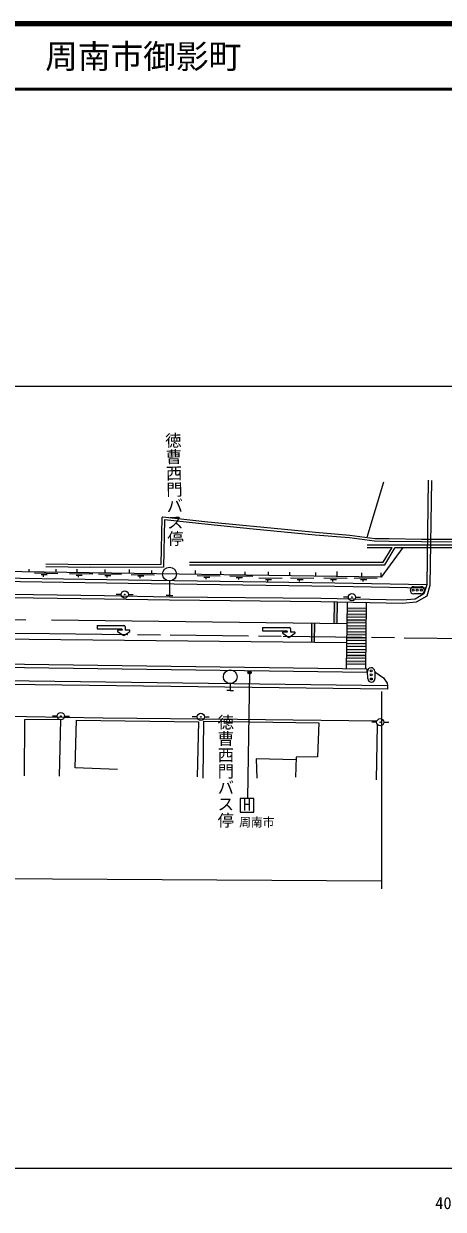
# Model space of a CAD drawing. Units: millimetres at full size, sheet at 1:1000; details may follow other scales. Extents: x 40000 to 680000, y 20000 to 380000.
# Drawn here: x 401736 to 465955, y 198715 to 380000 of the extents above; entities that cross this region are included whole.
import ezdxf
from ezdxf.enums import TextEntityAlignment as Align

# ---------------------------------------------------------------- set-up
doc = ezdxf.new("R2010")
doc.units = ezdxf.units.MM
doc.header["$LTSCALE"] = 1000
doc.linetypes.add('CHAIN', pattern=[18.5, 12, -1.5, 3.5, -1.5])
for name, color, linetype, lineweight in [('M-BGD', 7, 'Continuous', 25), ('M-BGD-EXST', 7, 'Continuous', 25), ('M-BMK', 2, 'CHAIN', 13), ('M-STR-HTXT', 7, 'Continuous', 13), ('M-STR-STRC', 7, 'Continuous', 25), ('M-TTL', 2, 'Continuous', 140), ('M-TTL-BAND', 7, 'Continuous', 25), ('M-TTL-LINE', 7, 'Continuous', 50)]:
    doc.layers.add(name, color=color, linetype=linetype, lineweight=lineweight)
doc.layers.add('M-BMK-HTXT', color=7, linetype='Continuous')
doc.layers.add('M-TTL-TXT', color=7, linetype='Continuous')
doc.styles.add('@ＭＳ ゴシック', font='')
doc.styles.add('ＭＳ ゴシック', font='')
doc.styles.get('@ＭＳ ゴシック').set_extended_font_data('@MS Gothic')
doc.styles.get('ＭＳ ゴシック').set_extended_font_data('MS Gothic')

msp = doc.modelspace()

# ---------------------------------------------------------------- hatches: boundary and pattern name
at = {"layer": 'M-BGD'}
h = msp.add_hatch(color=256, dxfattribs=at)
edge = h.paths.add_edge_path()
edge.add_ellipse((417203, 292733), major_axis=(-49.2, -9), ratio=1, start_angle=169.62401, end_angle=-10.37599)
h = msp.add_hatch(color=256, dxfattribs=at)
edge = h.paths.add_edge_path()
edge.add_ellipse((451973, 292310), major_axis=(-49.2, -9), ratio=1, start_angle=169.62401, end_angle=-10.37599)
h = msp.add_hatch(color=256, dxfattribs=at)
edge = h.paths.add_edge_path()
edge.add_ellipse((407424, 274113), major_axis=(-49.2, -9), ratio=1, start_angle=169.62401, end_angle=-10.37599)
h = msp.add_hatch(color=256, dxfattribs=at)
edge = h.paths.add_edge_path()
edge.add_ellipse((428841, 274004), major_axis=(-49.2, -9), ratio=1, start_angle=169.62401, end_angle=-10.37599)
h = msp.add_hatch(color=256, dxfattribs=at)
edge = h.paths.add_edge_path()
edge.add_ellipse((456303, 273187), major_axis=(-49.2, -9), ratio=1, start_angle=169.62401, end_angle=-10.37599)
at = {"layer": 'M-BGD-EXST'}
msp.add_hatch(color=256, dxfattribs=at).paths.add_polyline_path([(436564, 280795, 1), (436064, 280795, 1)])
at = {"layer": 'M-STR-STRC'}
for points in [[(449776, 291538), (449326, 291547), (449267, 288328), (449717, 288323)], [(454160, 290625), (451210, 290665), (451204, 290215), (454154, 290175)], [(446242, 288363), (445792, 288368), (445758, 285418), (446208, 285413)], [(454135, 288825), (451185, 288866), (451179, 288416), (454129, 288375)], [(454147, 289725), (451198, 289766), (451192, 289316), (454141, 289275)], [(454110, 287025), (451161, 287066), (451155, 286616), (454104, 286575)], [(454123, 287925), (451173, 287966), (451167, 287516), (454117, 287475)], [(454086, 285226), (451136, 285266), (451130, 284816), (454080, 284776)], [(454098, 286125), (451148, 286166), (451142, 285716), (454092, 285675)], [(454061, 283426), (451111, 283466), (451105, 283016), (454055, 282976)], [(454073, 284326), (451124, 284366), (451118, 283916), (454067, 283876)], [(454049, 282526), (451099, 282566), (451093, 282116), (454043, 282076)]]:
    msp.add_hatch(color=256, dxfattribs=at).paths.add_polyline_path(points)
h = msp.add_hatch(color=256, dxfattribs=at)
edge = h.paths.add_edge_path()
edge.add_line((416787, 287367), (416787, 287267))
h = msp.add_hatch(color=256, dxfattribs=at)
edge = h.paths.add_edge_path()
edge.add_line((442076, 287069), (442076, 286969))

# ---------------------------------------------------------------- linework, layer by layer
at = {"layer": 'M-BGD'}
for p, q in [((456811, 309897), (454234, 301419)), ((454315, 299931), (458129, 299927)), ((402565, 296171), (402565, 296588)), ((403403, 296010), (406938, 295958)), ((404388, 295761), (405331, 295761)), ((404709, 295761), (404709, 295440)), ((406713, 296109), (406713, 296613)), ((408760, 295936), (412295, 295884)), ((409745, 295687), (410688, 295687)), ((409899, 296062), (409899, 296613)), ((410066, 295687), (410066, 295366)), ((413163, 295877), (416699, 295825)), ((414148, 295629), (415092, 295629)), ((414227, 295998), (414227, 296562)), ((414469, 295629), (414469, 295307)), ((417951, 295942), (417951, 296562)), ((418199, 295803), (421734, 295751)), ((419184, 295555), (420127, 295555)), ((419505, 295555), (419505, 295233)), ((421369, 295892), (421369, 296395)), ((428050, 295793), (428050, 296370)), ((428295, 295613), (431830, 295561)), ((431893, 295736), (431893, 296216)), ((433287, 295569), (436822, 295517)), ((435614, 295681), (435614, 296165)), ((439188, 295628), (439188, 296177)), ((442474, 295579), (442474, 296126)), ((446439, 295520), (446439, 296075)), ((449715, 295472), (449715, 296253)), ((453483, 295416), (453483, 296051)), ((456438, 295372), (456438, 296015)), ((424051, 294802), (424051, 292594)), ((429280, 295364), (430223, 295364)), ((429601, 295364), (429601, 295043)), ((434272, 295320), (435215, 295320)), ((434593, 295320), (434593, 294999)), ((437747, 295276), (441282, 295224)), ((438732, 295027), (439675, 295027)), ((439053, 295027), (439053, 294706)), ((442586, 295276), (446122, 295224)), ((443571, 295027), (444515, 295027)), ((443893, 295027), (443893, 294706)), ((447685, 295276), (451221, 295224)), ((448670, 295027), (449614, 295027)), ((448992, 295027), (448992, 294706)), ((452320, 295276), (455855, 295224)), ((453305, 295027), (454248, 295027)), ((453626, 295027), (453626, 294706)), ((416653, 292733), (415903, 292733)), ((417753, 292733), (418503, 292733)), ((424051, 292594), (423526, 292594)), ((424051, 292594), (424576, 292594)), ((451423, 292310), (450673, 292310)), ((452523, 292310), (453273, 292310)), ((454266, 281343), (454259, 280843)), ((433345, 278051), (432820, 278051)), ((433345, 279101), (433345, 278051)), ((433345, 278051), (433870, 278051)), ((457419, 278781), (457412, 278231)), ((406874, 274113), (406124, 274113)), ((407974, 274113), (408724, 274113)), ((428291, 274004), (427541, 274004)), ((429391, 274004), (430141, 274004)), ((455753, 273187), (455003, 273187)), ((455729, 264358), (455903, 272810)), ((456853, 273187), (457603, 273187))]:
    msp.add_line(p, q, dxfattribs=at)
for points in [[(464147, 310171), (463915, 294112), (463411, 292482), (461826, 291534), (459727, 291358), (447197, 291585), (424075, 291839), (414095, 292004), (370655, 292604), (339566, 293074), (315960, 293342), (287912, 293620), (259297, 294000), (228250, 294269), (199724, 294177), (182477, 294294), (159177, 294593), (130438, 295021), (126642, 295199), (125131, 296073), (124519, 297021), (124507, 297463)], [(463647, 310179), (463416, 294191), (462990, 292813), (461669, 292022), (459711, 291858), (447204, 292085), (424082, 292339), (414103, 292504), (370662, 293104), (339572, 293574), (315965, 293842), (287918, 294120), (259303, 294500), (228251, 294769), (199725, 294677), (182482, 294794), (159184, 295093), (130454, 295521), (126787, 295693), (125485, 296445), (125015, 297174), (125007, 297455)], [(472821, 309810), (472863, 308570), (484628, 302678), (482489, 302224), (475710, 301394), (473030, 301149), (462621, 301151), (457653, 301236), (455457, 301254), (451641, 301767), (446384, 302217), (436892, 303128), (429937, 303799), (423046, 304559), (422878, 304446), (422731, 297316), (411948, 297245), (405104, 297342)], [(486087, 302353), (482555, 301829), (475752, 300996), (473049, 300749), (462618, 300751), (457648, 300836), (455428, 300854), (451597, 301370), (446348, 301819), (436854, 302730), (429896, 303401), (423271, 304131), (423123, 296919), (411947, 296845), (405099, 296942)], [(454316, 300331), (464728, 300321), (471197, 300314), (475326, 300284), (479574, 300834), (484267, 301510)], [(458596, 299927), (464727, 299921), (471196, 299914), (475350, 299884), (479628, 300438), (484087, 301080)], [(459752, 299926), (456438, 295372), (384231, 296442), (312218, 297383), (279180, 297553), (253321, 297620), (229534, 297594), (214265, 297661), (156648, 298103), (124509, 298584), (122994, 300391)], [(427102, 297258), (434420, 297249), (439970, 297259), (445174, 297269), (450522, 297279), (456995, 297279), (458596, 299927)], [(427103, 297658), (434420, 297649), (439969, 297659), (445174, 297669), (450522, 297679), (456770, 297679), (458129, 299927)], [(463416, 294191), (449378, 294456), (417751, 294904), (391262, 295299), (368235, 295649), (342838, 296083), (311360, 296378), (263223, 296877), (216230, 297347), (197745, 297389), (176803, 297436), (152802, 297706), (133957, 297807), (124068, 297970), (66081, 298184)], [(463262, 293694), (449370, 293956), (417744, 294404), (391255, 294799), (368227, 295149), (342832, 295583), (311355, 295878), (263218, 296377), (216227, 296847), (197744, 296889), (176800, 296936), (152798, 297206), (133951, 297307), (124063, 297470), (66082, 297684)], [(319627, 280708), (319676, 281663), (320591, 282540), (321964, 283100), (326959, 283089), (454266, 281343)], [(320128, 280701), (320165, 281439), (320868, 282113), (322062, 282600), (326955, 282589), (454259, 280843)], [(457412, 278231), (386837, 279110), (332577, 279987), (298896, 280430)], [(457419, 278781), (386845, 279660), (332585, 280537), (298904, 280980)], [(455462, 280895), (456792, 279978), (457354, 279160), (457419, 278781)], [(319651, 274858), (348608, 274611), (363765, 274432), (378075, 274295), (392030, 274158), (402186, 274067), (413889, 273853), (434457, 273644), (455803, 273417)], [(407232, 264965), (407416, 273606), (401866, 273574), (401801, 264976)], [(416086, 265978), (409621, 266227), (409798, 273508), (428485, 273259), (428307, 264842)], [(429197, 264640), (429282, 273341), (446915, 273115), (446689, 267917), (443439, 267832), (443354, 264809)], [(443429, 267464), (437307, 267578), (437392, 264640)]]:
    msp.add_lwpolyline(points, dxfattribs=at)
for centre, radius in [((424051, 295852), 1050), ((417203, 292733), 550), ((417203, 292733), 50), ((451973, 292310), 550), ((451973, 292310), 50), ((433345, 280151), 1050), ((407424, 274113), 550), ((407424, 274113), 50), ((428841, 274004), 550), ((428841, 274004), 50), ((456303, 273187), 550), ((456303, 273187), 50)]:
    msp.add_circle(centre, radius, dxfattribs=at)
at = {"layer": 'M-BGD-EXST'}
for p, q in [((436314, 280795), (436000, 261540)), ((436943, 261540), (434843, 261540)), ((434843, 261540), (434843, 259440)), ((436943, 259440), (436943, 261540)), ((434843, 259440), (436943, 259440))]:
    msp.add_line(p, q, dxfattribs=at)
msp.add_circle((436314, 280795), 250, dxfattribs=at)
at = {"layer": 'M-BMK'}
msp.add_lwpolyline([(66097, 290248), (74191, 290195), (106619, 289865), (143242, 289486), (182455, 289014), (204601, 288770), (238937, 288504), (273103, 288156), (305281, 287782), (359064, 287126), (405664, 286744), (441466, 286357), (485942, 285783), (502192, 285715), (507814, 285764), (519241, 286267), (532535, 287226), (544954, 288397), (557773, 289680), (566764, 290577)], dxfattribs=at)
at = {"layer": 'M-STR-HTXT'}
for p, q in [((66030, 324594), (492079, 324594)), ((456473, 277902), (456473, 247736)), ((298844, 249920), (456473, 248921))]:
    msp.add_line(p, q, dxfattribs=at)
at = {"layer": 'M-STR-STRC'}
for p, q in [((461419, 293919), (462519, 293919)), ((462519, 292819), (461419, 292819)), ((449267, 288328), (449326, 291547)), ((449717, 288323), (449776, 291538)), ((451222, 291512), (451083, 281387)), ((451204, 290215), (454154, 290175)), ((451210, 290665), (454160, 290625)), ((454171, 291459), (454033, 281347)), ((396164, 288941), (402073, 288873)), ((405994, 288827), (451178, 288306)), ((445792, 288368), (445758, 285418)), ((446242, 288363), (446208, 285413)), ((451179, 288416), (454129, 288375)), ((451185, 288866), (454135, 288825)), ((451192, 289316), (454141, 289275)), ((451198, 289766), (454147, 289725)), ((298503, 287097), (451137, 285357)), ((412981, 287967), (417087, 287967)), ((412981, 287967), (412981, 287467)), ((412981, 287467), (416687, 287467)), ((416112, 287084), (417037, 286467)), ((416787, 287267), (416167, 287267)), ((416787, 287367), (416787, 287267)), ((417037, 286467), (417962, 287084)), ((417287, 287768), (417287, 287267)), ((417907, 287267), (417287, 287267)), ((438270, 287669), (442376, 287669)), ((438270, 287669), (438270, 287169)), ((438270, 287169), (441976, 287169)), ((441401, 286786), (442326, 286169)), ((442076, 286969), (441457, 286969)), ((442076, 287069), (442076, 286969)), ((442326, 286169), (443252, 286786)), ((442576, 287469), (442576, 286969)), ((443196, 286969), (442576, 286969)), ((451155, 286616), (454104, 286575)), ((451161, 287066), (454110, 287025)), ((451167, 287516), (454117, 287475)), ((451173, 287966), (454123, 287925)), ((451130, 284816), (454080, 284776)), ((451136, 285266), (454086, 285226)), ((451142, 285716), (454092, 285675)), ((451148, 286166), (454098, 286125)), ((451105, 283016), (454055, 282976)), ((451111, 283466), (454061, 283426)), ((451118, 283916), (454067, 283876)), ((451124, 284366), (454073, 284326)), ((451093, 282116), (454043, 282076)), ((451099, 282566), (454049, 282526)), ((454392, 279857), (454360, 280956)), ((455460, 280988), (455491, 279888))]:
    msp.add_line(p, q, dxfattribs=at)
for centre in [(461353, 293364), (461973, 293364), (462593, 293364), (454902, 281037), (454920, 280418), (454938, 279798)]:
    msp.add_circle(centre, 150, dxfattribs=at)
for centre, radius, start, end in [((461419, 293369), 550, 90, 180), ((462519, 293369), 550, 0, 90), ((461419, 293369), 550, 180, 270), ((462519, 293369), 550, 270, 0), ((416167, 287167), 100, 90, 236.30993), ((416687, 287367), 100, 0, 90), ((417087, 287767), 200, 0.06435, 90), ((417907, 287167), 100, 303.69007, 90), ((441457, 286869), 100, 90, 236.30993), ((441976, 287069), 100, 0, 90), ((442376, 287469), 200, 0.06435, 90), ((443196, 286869), 100, 303.69007, 90), ((454910, 280972), 550, 91.63755, 181.63755), ((454910, 280972), 550, 1.63755, 91.63755), ((454941, 279872), 550, 181.63755, 271.63755), ((454941, 279872), 550, 271.63755, 1.63755)]:
    msp.add_arc(centre, radius, start, end, dxfattribs=at)
at = {"layer": 'M-TTL'}
msp.add_line((680000, 380000), (40000, 380000), dxfattribs=at)
at = {"layer": 'M-TTL-BAND'}
msp.add_line((40000, 205000), (579000, 205000), dxfattribs=at)
at = {"layer": 'M-TTL-LINE'}
msp.add_line((40000, 370000), (680000, 370000), dxfattribs=at)

# ---------------------------------------------------------------- texts
at = {"layer": 'M-BGD-EXST', "style": 'ＭＳ ゴシック'}
for s, height, p in [('H', 1833, (435296, 259132)), ('周南市', 1320, (434710, 256842))]:
    msp.add_text(s, height=height, dxfattribs=at).set_placement(p, align=Align.BOTTOM_LEFT)
at = {"layer": 'M-BMK-HTXT', "style": '@ＭＳ ゴシック'}
for rotation, p in [(271.279, (423114, 317510)), (270, (431176, 274454))]:
    msp.add_text('徳曹西門バス停', height=1833, rotation=rotation, dxfattribs=at).set_placement(p, align=Align.BOTTOM_LEFT)
at = {"layer": 'M-TTL-BAND', "style": 'ＭＳ ゴシック'}
msp.add_text('400.0', height=1833, dxfattribs=at).set_placement((467844, 198195), align=Align.BOTTOM_CENTER)
at = {"layer": 'M-TTL-TXT', "style": 'ＭＳ ゴシック'}
msp.add_text('周南市御影町', height=3666, dxfattribs=at).set_placement((405024, 375000), align=Align.MIDDLE_LEFT)

doc.saveas('drawing.dxf')
